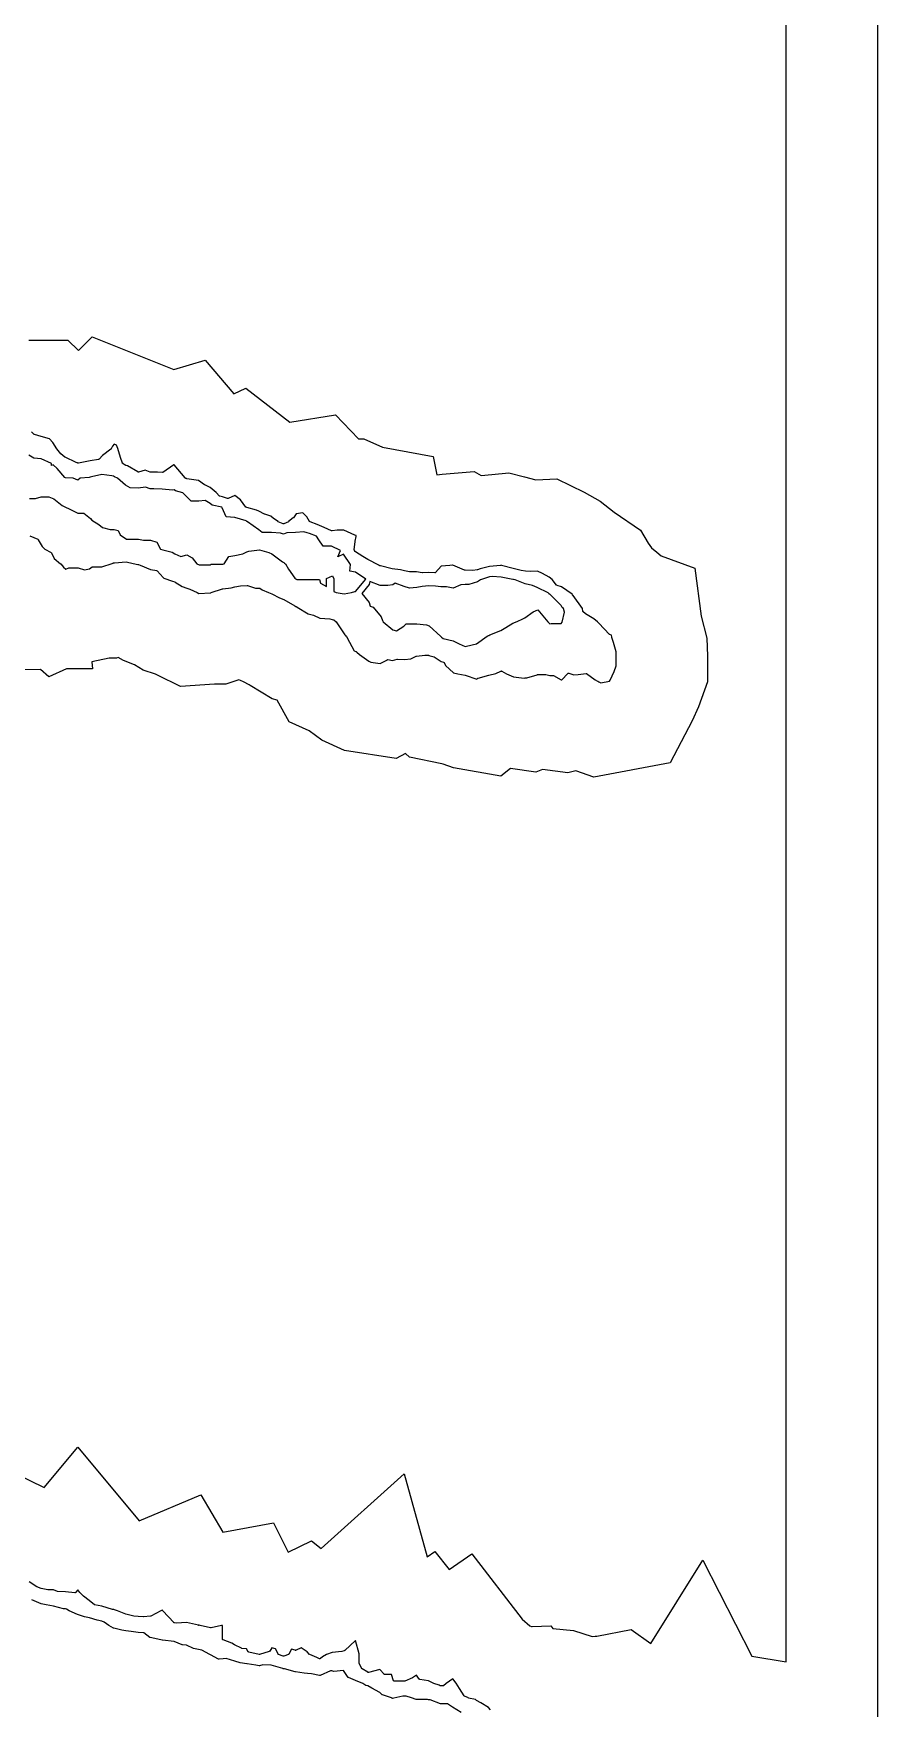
# Model space of a CAD drawing. Header units: millimetres. Extents: x 0 to 500, y 0 to 700.
# Drawn here: x 304.3 to 368.9, y 136.7 to 264.9 of the extents above; entities that cross this region are included whole.
import ezdxf

# ---------------------------------------------------------------- set-up
doc = ezdxf.new("R2010")
doc.units = ezdxf.units.MM
doc.layers.add('CORTE', color=1, linetype='Continuous')
doc.layers.add('GRABADO', color=5, linetype='Continuous')

msp = doc.modelspace()

# ---------------------------------------------------------------- linework, layer by layer
at = {"layer": 'CORTE'}
for points in [[(302.94, 154.66), (305.09, 153.63), (307.66, 156.71), (312.35, 151.08), (312.36, 151.07), (317.08, 153.06), (318.76, 150.2), (322.64, 150.91), (323.77, 148.66), (325.54, 149.53), (326.3, 148.96), (332.65, 154.67), (334.41, 148.32), (334.99, 148.72), (336.09, 147.34), (337.83, 148.55), (341.68, 143.55), (342.26, 143.04), (342.38, 142.97), (342.43, 142.97), (343.87, 143.03), (344.03, 142.82), (345.61, 142.67), (347.04, 142.21), (347.27, 142.24), (347.38, 142.23), (350.01, 142.76), (351.51, 141.67), (355.5, 148.06), (359.26, 140.71), (361.87, 140.27), (361.87, 155.97), (361.87, 156.58), (361.87, 158.41), (361.87, 159.01), (361.87, 159.61), (361.87, 160.17), (361.87, 160.66), (361.87, 161.25), (361.87, 161.9), (361.87, 162.57), (361.87, 163.19), (361.87, 163.85), (361.87, 164.43), (361.87, 165), (361.87, 165.7), (361.87, 166.35), (361.87, 167.03), (361.87, 167.65), (361.87, 168.31), (361.87, 168.97), (361.87, 169.93), (361.87, 170.2), (361.87, 170.93), (361.87, 171.6), (361.87, 172.29), (361.87, 172.97), (361.87, 173.66), (361.87, 174.36), (361.87, 175.06), (361.87, 175.76), (361.87, 176.47), (361.87, 177.19), (361.87, 180.4), (361.87, 181.13), (361.87, 181.87), (361.87, 182.42), (361.87, 183.26), (361.87, 183.91), (361.87, 185.73), (361.87, 188.2), (361.87, 188.56), (361.87, 189.58), (361.87, 190.61), (361.87, 246.42), (361.87, 247.29), (361.87, 248.43), (361.87, 300.61)], [(368.87, 300.15), (368.87, 245.06), (368.87, 244.09), (368.87, 243.35), (368.87, 185.19), (368.87, 184.31), (368.87, 183.46), (368.87, 183.15), (368.87, 183.15), (368.87, 181.06), (368.87, 179.52), (368.87, 178.97), (368.87, 178.26), (368.87, 177.79), (368.87, 177.17), (368.87, 176.55), (368.87, 175.8), (368.87, 175.8), (368.87, 173.83), (368.87, 173.23), (368.87, 172.63), (368.87, 172.03), (368.87, 171.44), (368.87, 170.85), (368.87, 170.26), (368.87, 169.68), (368.87, 169.11), (368.87, 168.53), (368.87, 167.92), (368.87, 167.69), (368.87, 166.87), (368.87, 166.31), (368.87, 165.76), (368.87, 165.24), (368.87, 164.66), (368.87, 164.11), (368.87, 163.52), (368.87, 163.03), (368.87, 162.54), (368.87, 161.99), (368.87, 161.46), (368.87, 160.9), (368.87, 160.35), (368.87, 159.85), (368.87, 159.43), (368.87, 158.95), (368.87, 158.45), (368.87, 157.94), (368.87, 156.4), (368.87, 155.88), (368.87, 127.81)], [(303.91, 241.44), (306.89, 241.44), (307.72, 240.65), (308.77, 241.7), (315, 239.2), (317.4, 239.92), (319.61, 237.34), (320.52, 237.79), (323.89, 235.17), (327.38, 235.73), (329.14, 233.91), (329.55, 233.91), (330.99, 233.25), (334.85, 232.55), (335.14, 231.15), (335.56, 231.19), (338.01, 231.41), (338.53, 231.1), (339.35, 231.18), (340.66, 231.3), (341.85, 230.99), (342.71, 230.77), (342.72, 230.77), (344.33, 230.83), (346.42, 229.81), (347.65, 229.14), (348.71, 228.28), (350.74, 226.91), (351.32, 225.91), (351.57, 225.56), (351.97, 225.22), (352.32, 224.93), (354.89, 223.99), (355.38, 220.33), (355.82, 218.65), (355.87, 217.27), (355.87, 215.29), (355.18, 213.38), (354.68, 212.31), (353.01, 209.09), (347.16, 208.01), (345.77, 208.49), (345.18, 208.32), (343.23, 208.59), (342.73, 208.39), (340.79, 208.65), (340.04, 208.07), (336.42, 208.72), (335.62, 209), (335.52, 209.01), (333.05, 209.53), (332.75, 209.82), (332.03, 209.44), (328.08, 210.03), (326.34, 210.83), (325.37, 211.55), (323.83, 212.24), (322.91, 213.9), (322.53, 214), (320.85, 215.01), (320.77, 215.06), (320.34, 215.3), (320.11, 215.4), (319.99, 215.46), (318.99, 215.13), (318.12, 215.12), (315.53, 214.94), (313.76, 215.82), (313.6, 215.89), (312.66, 216.19), (311.99, 216.61), (311.15, 216.92), (310.76, 217.16), (310.62, 217.12), (310.06, 217.11), (308.74, 216.83), (308.79, 216.3), (306.81, 216.28), (305.45, 215.67), (304.81, 216.25), (301.26, 216.19)], [(303.97, 229.33), (304.43, 229.33), (304.87, 229.46), (305.44, 229.46), (305.84, 229.3), (306.47, 228.79), (306.68, 228.7), (306.76, 228.65), (306.96, 228.56), (307.67, 228.22), (308.12, 228.22), (308.64, 227.8), (308.74, 227.68), (309.28, 227.35), (309.55, 227.1), (310.13, 226.96), (310.45, 226.96), (310.74, 226.87), (310.91, 226.56), (311.39, 226.22), (312.3, 226.22), (312.68, 226.13), (313.23, 226.13), (313.7, 225.98), (313.99, 225.46), (314.16, 225.4), (314.89, 225.22), (315.1, 225.09), (315.56, 224.89), (316, 225.02), (316.41, 224.78), (316.77, 224.34), (316.94, 224.26), (317.77, 224.26), (317.82, 224.25), (317.86, 224.3), (318.76, 224.3), (318.87, 224.34), (319.21, 224.88), (319.68, 224.98), (320.3, 225.1), (320.6, 225.24), (320.76, 225.29), (321.56, 225.39), (322.28, 225.2), (322.52, 225.09), (323.33, 224.48), (323.44, 224.43), (323.49, 224.39), (323.57, 224.34), (323.8, 223.93), (324.28, 223.23), (324.35, 223.19), (324.37, 223.16), (324.43, 223.14), (326.15, 223.14), (326.25, 222.86), (326.71, 222.59), (326.71, 223.22), (327.15, 223.4), (327.25, 223.19), (327.25, 222.2), (327.45, 222.13), (328.04, 222.03), (328.62, 222.13), (328.62, 222.13), (328.87, 222.21), (328.92, 222.22), (329.7, 223.16), (328.93, 223.68), (328.49, 223.76), (328.54, 224.27), (328.01, 225.08), (327.57, 224.86), (327.78, 225.36), (327.09, 225.67), (326.43, 225.67), (326.12, 226.17), (325.92, 226.45), (325.4, 226.64), (325.23, 226.71), (324.97, 226.77), (324.33, 226.74), (323.65, 226.71), (323.41, 226.6), (323.17, 226.69), (322.48, 226.73), (321.77, 226.73), (321.51, 226.94), (320.65, 227.55), (320.62, 227.57), (320.59, 227.58), (320.54, 227.61), (319.68, 227.87), (319.03, 227.92), (318.71, 228.62), (318.68, 228.66), (317.94, 228.81), (317.8, 228.96), (317.4, 229.18), (316.92, 229.13), (316.35, 229.13), (315.94, 229.54), (315.7, 229.77), (315.15, 229.91), (315.05, 229.99), (314.91, 229.96), (314.13, 230.04), (313.47, 230.08), (313.2, 230.08), (312.85, 230.2), (312.29, 230.11), (311.67, 230.16), (311.32, 230.35), (310.7, 230.89), (310.48, 230.98), (310.4, 231.04), (310.27, 231.06), (309.51, 231.16), (308.7, 231), (308.61, 230.97), (308.54, 230.95), (307.85, 230.88), (307.67, 230.74), (307.31, 230.88), (306.73, 230.91), (306.68, 230.94), (306.08, 231.62), (305.78, 231.9), (305.65, 231.87), (305.65, 232.02), (304.86, 232.36), (304.29, 232.42), (303.92, 232.64)], [(337.01, 136.4), (336.33, 136.81), (335.97, 137.05), (335.44, 137.05), (335.44, 137.05), (335.43, 137.05), (335.43, 137.05), (335.42, 137.06), (334.62, 137.37), (334.51, 137.38), (334.43, 137.39), (333.59, 137.39), (333.59, 137.39), (333.58, 137.39), (333.57, 137.4), (333.21, 137.51), (333.21, 137.51), (332.79, 137.66), (332.67, 137.65), (332.67, 137.65), (332.55, 137.65), (331.84, 137.5), (331.76, 137.48), (331.75, 137.48), (331.74, 137.48), (331.73, 137.48), (331.73, 137.48), (331.72, 137.49), (331.71, 137.49), (331.67, 137.51), (330.99, 137.75), (330.98, 137.75), (330.97, 137.75), (330.97, 137.75), (330.97, 137.76), (330.77, 137.93), (330.17, 138.25), (330.16, 138.25), (329.86, 138.44), (329.74, 138.46), (329.74, 138.46), (329.73, 138.46), (329.73, 138.47), (329.72, 138.47), (329.47, 138.62), (328.93, 138.85), (328.38, 139.07), (328.38, 139.07), (328.37, 139.07), (328.36, 139.08), (328.35, 139.09), (328.35, 139.09), (328, 139.61), (327.27, 139.54), (327.27, 139.54), (327.26, 139.54), (327.25, 139.54), (327.25, 139.54), (327.1, 139.59), (327.01, 139.59), (326.21, 139.23), (326.21, 139.23), (326.2, 139.23), (326.19, 139.23), (326.19, 139.23), (326.18, 139.23), (326.17, 139.23), (326.17, 139.23), (325.54, 139.37), (325.25, 139.38), (325.25, 139.38), (324.98, 139.41), (324.98, 139.41), (324.32, 139.5), (324.31, 139.5), (323.48, 139.73), (323.48, 139.73), (323.47, 139.73), (323.43, 139.75), (323.42, 139.75), (323.42, 139.75), (323.41, 139.75), (323.4, 139.75), (323.4, 139.75), (323.39, 139.75), (323.38, 139.75), (323.35, 139.77), (322.47, 140.01), (321.82, 140.04), (321.57, 139.98), (321.56, 139.98), (321.55, 139.98), (321.54, 139.98), (321.3, 140.02), (320.62, 140.12), (320.61, 140.12), (320.09, 140.21), (320.09, 140.21), (319.68, 140.32), (319.68, 140.32), (319.02, 140.53), (318.78, 140.5), (318.47, 140.47), (318.46, 140.47), (318.46, 140.47), (318.45, 140.47), (318.44, 140.47), (318.44, 140.47), (318.43, 140.47), (317.81, 140.82), (317.81, 140.82), (317.76, 140.85), (317.16, 141.16), (316.9, 141.23), (316.52, 141.3), (316.52, 141.3), (316.51, 141.3), (315.97, 141.55), (315.68, 141.58), (315.67, 141.58), (315.66, 141.58), (315.66, 141.58), (315.05, 141.83), (314.15, 141.93), (314.13, 141.93), (314.13, 141.93), (314.11, 141.93), (314.02, 141.95), (314.02, 141.95), (313.19, 142.14), (313.19, 142.14), (313.18, 142.14), (313.18, 142.14), (313.17, 142.15), (312.71, 142.49), (312.28, 142.53), (311.75, 142.59), (311.35, 142.65), (311.04, 142.69), (311.04, 142.69), (310.42, 142.85), (310.41, 142.85), (310.4, 142.86), (310.03, 143.07), (310.03, 143.07), (309.68, 143.31), (309.49, 143.38), (309.15, 143.47), (309.15, 143.47), (308.57, 143.65), (308.18, 143.71), (308.17, 143.71), (308.17, 143.71), (307.63, 143.89), (307.63, 143.9), (307, 144.18), (307, 144.18), (307, 144.18), (306.81, 144.31), (306.72, 144.33), (306.59, 144.34), (306.58, 144.34), (306.58, 144.34), (305.79, 144.54), (305.24, 144.63), (304.86, 144.71), (304.86, 144.71), (304.85, 144.72), (304.14, 145.02)]]:
    msp.add_lwpolyline(points, dxfattribs=at)
msp.add_lwpolyline([(337.84, 218.12), (338.19, 218.21), (339, 218.79), (339.09, 218.85), (339.13, 218.85), (339.2, 218.89), (340.05, 219.23), (340.42, 219.45), (340.97, 219.78), (341.28, 219.91), (341.72, 220.12), (341.89, 220.2), (342.52, 220.65), (342.88, 220.8), (343.64, 219.89), (343.73, 219.78), (343.79, 219.74), (343.89, 219.77), (344.67, 219.77), (344.73, 219.87), (344.91, 220.62), (344.85, 220.91), (344.73, 221), (344.65, 221.15), (343.8, 222), (343.75, 222.01), (343.73, 222.04), (343.66, 222.1), (342.83, 222.52), (342.47, 222.66), (341.91, 222.81), (341.14, 223.1), (341.01, 223.12), (340.99, 223.12), (340.97, 223.13), (340.07, 223.3), (339.37, 223.35), (339.17, 223.33), (339.01, 223.29), (338.48, 223.11), (338.26, 222.95), (337.59, 222.76), (337.31, 222.76), (336.99, 222.71), (336.38, 222.46), (335.87, 222.57), (335.44, 222.57), (335.04, 222.62), (334.52, 222.65), (334.02, 222.59), (333.6, 222.52), (333.06, 222.47), (332.64, 222.59), (331.95, 222.85), (331.77, 222.73), (331.38, 222.66), (330.8, 222.66), (330.02, 222.97), (329.96, 222.74), (329.39, 222.06), (329.96, 221.38), (330.03, 221.1), (330.26, 221.01), (330.88, 220.27), (330.99, 220), (331.04, 219.88), (331.78, 219.29), (332.05, 219.19), (332.62, 219.57), (332.79, 219.73), (333.6, 219.73), (334.34, 219.67), (334.56, 219.59), (335.44, 218.78), (335.48, 218.74), (335.5, 218.71), (335.63, 218.62), (336.4, 218.43), (336.85, 218.21), (337.31, 217.99), (337.84, 218.12)], close=True, dxfattribs=at)
at = {"layer": 'GRABADO'}
for points in [[(368.87, 300.61), (368.87, 248.43), (368.87, 247.29), (368.87, 246.42), (368.87, 190.61), (368.87, 189.58), (368.87, 188.56), (368.87, 188.2), (368.87, 188.2), (368.87, 188.2), (368.87, 185.73), (368.87, 183.91), (368.87, 183.26), (368.87, 182.42), (368.87, 181.87), (368.87, 181.13), (368.87, 180.4), (368.87, 179.51), (368.87, 179.51), (368.87, 177.19), (368.87, 176.47), (368.87, 175.76), (368.87, 175.06), (368.87, 174.36), (368.87, 173.66), (368.87, 172.97), (368.87, 172.29), (368.87, 171.6), (368.87, 170.93), (368.87, 170.2), (368.87, 169.93), (368.87, 168.97), (368.87, 168.31), (368.87, 167.65), (368.87, 167.03), (368.87, 166.35), (368.87, 165.7), (368.87, 165), (368.87, 164.43), (368.87, 163.85), (368.87, 163.19), (368.87, 162.57), (368.87, 161.9), (368.87, 161.25), (368.87, 160.66), (368.87, 160.17), (368.87, 159.61), (368.87, 159.01), (368.87, 158.41), (368.87, 156.58), (368.87, 155.97), (368.87, 128.9)], [(303.99, 226.48), (304.6, 226.21), (304.61, 226.21), (304.61, 226.2), (304.62, 226.2), (304.63, 226.19), (304.64, 226.18), (304.94, 225.66), (305.13, 225.46), (305.62, 225.19), (305.62, 225.19), (305.63, 225.19), (305.64, 225.18), (305.64, 225.17), (305.64, 225.17), (305.86, 224.75), (306.35, 224.34), (306.36, 224.33), (306.57, 224.08), (306.74, 223.92), (306.97, 224.02), (306.98, 224.03), (307, 224.03), (307.66, 224.03), (307.68, 224.03), (308.17, 223.87), (308.55, 223.95), (308.75, 224.09), (308.76, 224.09), (308.77, 224.1), (308.77, 224.1), (308.78, 224.1), (308.79, 224.1), (308.79, 224.1), (309.5, 224.1), (310.3, 224.35), (310.35, 224.39), (310.36, 224.39), (310.36, 224.4), (310.37, 224.4), (310.38, 224.4), (310.39, 224.41), (310.39, 224.41), (310.44, 224.41), (310.44, 224.41), (310.45, 224.4), (310.46, 224.4), (310.47, 224.4), (311.36, 224.48), (311.36, 224.48), (311.37, 224.48), (311.37, 224.48), (311.89, 224.36), (312.25, 224.29), (312.25, 224.29), (312.31, 224.28), (312.31, 224.28), (312.32, 224.28), (312.43, 224.22), (313.23, 223.89), (313.7, 223.81), (313.7, 223.81), (313.71, 223.81), (313.72, 223.8), (313.72, 223.8), (313.73, 223.8), (313.74, 223.79), (313.74, 223.79), (314.19, 223.28), (314.25, 223.24), (314.9, 223.01), (315.09, 222.94), (315.1, 222.93), (315.11, 222.93), (315.64, 222.59), (316.02, 222.47), (316.02, 222.47), (316.24, 222.39), (316.79, 222.13), (316.93, 222.06), (317.83, 222.12), (317.83, 222.12), (317.84, 222.12), (317.86, 222.13), (317.87, 222.13), (317.87, 222.13), (318.75, 222.41), (318.76, 222.41), (318.76, 222.41), (319.39, 222.49), (319.68, 222.58), (319.69, 222.58), (320.11, 222.64), (320.11, 222.64), (320.62, 222.67), (320.63, 222.67), (320.64, 222.67), (321.27, 222.48), (321.56, 222.48), (321.57, 222.48), (321.58, 222.48), (321.59, 222.47), (321.59, 222.47), (321.77, 222.35), (322.27, 222.13), (322.51, 222.04), (322.51, 222.04), (323.1, 221.73), (323.43, 221.59), (323.44, 221.59), (324.28, 221.11), (324.28, 221.11), (324.36, 221.07), (324.38, 221.07), (324.38, 221.06), (324.39, 221.06), (324.39, 221.06), (324.4, 221.06), (324.4, 221.05), (324.41, 221.05), (324.45, 221.01), (325.29, 220.51), (325.69, 220.4), (325.7, 220.4), (326.2, 220.17), (326.95, 220.12), (326.95, 220.12), (326.96, 220.11), (327.12, 220.06), (327.24, 220.05), (327.24, 220.05), (327.25, 220.05), (327.26, 220.04), (327.27, 220.04), (327.27, 220.04), (327.44, 219.9), (327.45, 219.89), (327.45, 219.88), (328.09, 218.89), (328.14, 218.84), (328.21, 218.78), (328.21, 218.77), (328.21, 218.77), (328.22, 218.76), (328.45, 218.34), (328.82, 217.67), (328.94, 217.62), (328.95, 217.62), (328.96, 217.61), (329.01, 217.56), (329.23, 217.4), (329.23, 217.4), (329.93, 216.89), (330.1, 216.81), (330.8, 216.7), (331.36, 216.99), (331.36, 216.99), (331.36, 217), (331.37, 217), (331.38, 217), (331.39, 217), (331.4, 217), (331.74, 216.94), (332.11, 217.04), (332.11, 217.04), (332.12, 217.04), (332.13, 217.04), (332.67, 217.01), (333.16, 217.07), (333.57, 217.25), (333.57, 217.25), (333.58, 217.25), (334.23, 217.35), (334.24, 217.35), (334.24, 217.35), (334.53, 217.33), (334.54, 217.32), (334.93, 217.21), (334.94, 217.21), (334.95, 217.21), (335.48, 216.86), (335.66, 216.8), (335.67, 216.8), (335.68, 216.8), (335.68, 216.79), (335.69, 216.79), (335.69, 216.78), (335.7, 216.78), (335.7, 216.77), (335.8, 216.55), (336.41, 215.98), (336.76, 215.91), (337.31, 215.82), (337.31, 215.82), (337.32, 215.82), (338.2, 215.51), (338.21, 215.51), (338.28, 215.57), (338.29, 215.58), (338.3, 215.58), (338.31, 215.58), (339.13, 215.8), (339.65, 215.94), (340.05, 216.12), (340.06, 216.12), (340.07, 216.13), (340.08, 216.13), (340.08, 216.13), (340.1, 216.12), (340.11, 216.12), (340.11, 216.12), (340.48, 215.9), (341.02, 215.68), (341.83, 215.57), (341.91, 215.6), (341.92, 215.6), (341.92, 215.61), (341.93, 215.61), (342.04, 215.61), (342.83, 215.84), (342.84, 215.85), (342.85, 215.85), (343.47, 215.85), (343.47, 215.85), (343.48, 215.85), (343.79, 215.77), (344.04, 215.77), (344.05, 215.77), (344.05, 215.77), (344.07, 215.77), (344.66, 215.46), (344.71, 215.46), (344.71, 215.46), (345.17, 215.94), (345.18, 215.94), (345.19, 215.95), (345.2, 215.95), (345.21, 215.96), (345.22, 215.96), (345.22, 215.96), (345.23, 215.96), (345.24, 215.96), (345.24, 215.96), (345.64, 215.84), (345.96, 215.87), (346.56, 215.94), (346.56, 215.94), (346.57, 215.94), (346.57, 215.94), (346.58, 215.94), (346.59, 215.94), (346.6, 215.94), (346.6, 215.93), (346.61, 215.93), (347.26, 215.46), (347.45, 215.36), (347.45, 215.35), (347.46, 215.35), (347.53, 215.29), (347.7, 215.23), (348.37, 215.35), (348.4, 215.42), (348.72, 216.09), (348.87, 216.52), (348.87, 217.14), (348.86, 217.6), (348.67, 218.31), (348.53, 218.7), (348.53, 218.71), (348.51, 218.87), (348.39, 218.91), (348.39, 218.91), (348.38, 218.92), (348.37, 218.92), (348.36, 218.92), (347.54, 219.79), (347.49, 219.85), (347.44, 219.88), (347.15, 220.13), (346.52, 220.51), (346.52, 220.51), (346.33, 220.67), (346.33, 220.67), (346.32, 220.68), (346.32, 220.69), (346.31, 220.7), (346.31, 220.71), (346.28, 220.92), (345.58, 221.9), (345.53, 221.94), (345.53, 221.95), (345.52, 221.96), (345.49, 222.01), (344.68, 222.56), (344.34, 222.68), (344.33, 222.69), (344.32, 222.69), (344.32, 222.7), (344.31, 222.7), (343.96, 223.12), (343.74, 223.3), (343.22, 223.58), (342.84, 223.77), (342.32, 223.75), (342.31, 223.75), (341.93, 223.78), (341.93, 223.78), (341.6, 223.83), (341.6, 223.83), (340.99, 223.98), (340.1, 224.21), (340.1, 224.21), (340.08, 224.22), (340.01, 224.21), (339.17, 224.13), (338.47, 223.94), (338.25, 223.86), (338.24, 223.86), (338.24, 223.86), (337.9, 223.81), (337.9, 223.81), (337.89, 223.81), (337.3, 223.84), (337.29, 223.84), (337.28, 223.84), (337.27, 223.84), (336.37, 224.22), (336.36, 224.22), (336.36, 224.22), (336.35, 224.23), (336.15, 224.21), (335.48, 224.16), (335.05, 223.67), (335.04, 223.66), (335.02, 223.65), (335.01, 223.65), (335, 223.64), (334.99, 223.64), (334.52, 223.66), (334.04, 223.63), (334.03, 223.63), (334.02, 223.63), (334.02, 223.63), (333.59, 223.73), (333.07, 223.73), (333.06, 223.73), (332.66, 223.8), (332.66, 223.8), (332.36, 223.86), (331.73, 223.96), (330.84, 224.17), (330.81, 224.17), (330.78, 224.18), (330.77, 224.18), (330.77, 224.18), (330.76, 224.18), (330.75, 224.19), (330.74, 224.19), (330.71, 224.22), (329.85, 224.65), (329.85, 224.65), (329.48, 224.89), (328.92, 225.25), (328.91, 225.26), (328.91, 225.26), (328.9, 225.27), (328.84, 225.35), (328.83, 225.36), (328.83, 225.38), (328.82, 225.39), (328.82, 225.4), (328.89, 226.05), (328.89, 226.06), (328.96, 226.43), (328.96, 226.5), (328.96, 226.51), (328.95, 226.51), (328.95, 226.51), (328.87, 226.52), (328.86, 226.52), (328.02, 226.91), (327.52, 226.91), (327.12, 226.85), (327.11, 226.85), (327.11, 226.85), (327.1, 226.85), (327.09, 226.85), (327.08, 226.85), (327.08, 226.86), (326.53, 227.1), (326.15, 227.27), (325.98, 227.34), (325.44, 227.55), (325.43, 227.55), (325.42, 227.56), (325.41, 227.56), (325.41, 227.57), (325.41, 227.57), (325.4, 227.58), (325.2, 227.93), (324.89, 228.24), (324.37, 228.16), (324.16, 227.85), (324.15, 227.85), (324.15, 227.84), (323.79, 227.56), (323.78, 227.55), (323.43, 227.4), (323.43, 227.4), (323.42, 227.4), (323.41, 227.4), (323.39, 227.4), (323.38, 227.4), (323.38, 227.4), (323, 227.55), (323, 227.56), (322.99, 227.56), (322.64, 227.81), (322.44, 227.98), (321.98, 228.12), (321.97, 228.12), (321.96, 228.13), (321.52, 228.35), (321.34, 228.43), (320.6, 228.63), (320.6, 228.63), (320.59, 228.63), (320.59, 228.64), (320.54, 228.67), (320.53, 228.67), (320.52, 228.68), (320.12, 229.24), (319.69, 229.57), (319.18, 229.32), (319.17, 229.32), (319.15, 229.32), (319.14, 229.32), (319.13, 229.32), (319.12, 229.32), (318.75, 229.46), (318.53, 229.51), (318.52, 229.51), (318.52, 229.51), (318.51, 229.51), (318.5, 229.52), (318.5, 229.52), (318.25, 229.79), (317.8, 230.17), (317.38, 230.37), (317.37, 230.37), (316.89, 230.7), (316.02, 230.84), (316.01, 230.84), (315.98, 230.85), (315.95, 230.85), (315.94, 230.86), (315.93, 230.86), (315.92, 230.87), (315.89, 230.9), (315.88, 230.9), (315.88, 230.91), (315.04, 231.91), (315.02, 231.9), (314.18, 231.33), (314.17, 231.32), (314.17, 231.32), (314.16, 231.32), (314.14, 231.32), (313.76, 231.34), (313.21, 231.34), (313.21, 231.34), (313.2, 231.34), (313.19, 231.34), (312.81, 231.5), (312.3, 231.36), (312.3, 231.36), (312.29, 231.36), (312.29, 231.36), (312.28, 231.36), (312.27, 231.36), (312.26, 231.37), (312.26, 231.37), (312.25, 231.37), (311.47, 231.83), (311.34, 231.86), (311.34, 231.86), (311.25, 231.9), (311.24, 231.9), (311.24, 231.9), (311.1, 232.01), (311.1, 232.01), (311.09, 232.02), (311.09, 232.02), (311.08, 232.03), (311.08, 232.04), (310.93, 232.48), (310.93, 232.48), (310.72, 233.15), (310.62, 233.42), (310.45, 233.48), (310.32, 233.35), (310.22, 233.14), (310.21, 233.13), (310.21, 233.13), (310.21, 233.12), (310.2, 233.12), (309.56, 232.63), (309.29, 232.34), (309.28, 232.33), (309.27, 232.32), (309.26, 232.32), (309.25, 232.32), (308.6, 232.21), (307.71, 232.04), (307.7, 232.04), (307.69, 232.03), (307.68, 232.04), (307.64, 232.04), (307.64, 232.04), (307.63, 232.05), (307.62, 232.05), (307.54, 232.1), (306.7, 232.49), (306.69, 232.5), (306.68, 232.5), (306.37, 232.74), (306.37, 232.75), (306.36, 232.75), (306.05, 233.13), (306.05, 233.13), (305.74, 233.63), (305.49, 233.89), (304.86, 234.07), (304.35, 234.22), (304.34, 234.22), (304.33, 234.22), (304.33, 234.23), (304.32, 234.23), (304.32, 234.23), (304.11, 234.44)], [(339.24, 136.6), (339.1, 136.77), (338.51, 137.13), (338.19, 137.31), (338.18, 137.31), (338.18, 137.31), (338.09, 137.39), (337.57, 137.5), (337.56, 137.51), (337.56, 137.51), (337.26, 137.65), (337.26, 137.65), (337.25, 137.66), (337.25, 137.66), (337.24, 137.67), (337.24, 137.67), (336.88, 138.23), (336.61, 138.65), (336.36, 138.98), (335.86, 138.63), (335.64, 138.45), (335.64, 138.45), (335.64, 138.44), (335.63, 138.44), (335.61, 138.44), (335.6, 138.43), (335.6, 138.43), (335.44, 138.43), (335.44, 138.43), (335.43, 138.44), (335.43, 138.44), (335.42, 138.44), (335.41, 138.44), (335.41, 138.44), (335.32, 138.5), (334.92, 138.62), (334.91, 138.62), (334.91, 138.62), (334.5, 138.81), (333.84, 138.93), (333.83, 138.93), (333.83, 138.93), (333.82, 138.94), (333.81, 138.95), (333.8, 138.95), (333.8, 138.96), (333.58, 139.26), (333.28, 139.05), (333.27, 139.05), (332.7, 138.79), (332.69, 138.79), (332.68, 138.79), (332.68, 138.79), (332.67, 138.79), (331.88, 138.79), (331.88, 138.79), (331.87, 138.79), (331.86, 138.79), (331.86, 138.79), (331.85, 138.8), (331.84, 138.8), (331.84, 138.81), (331.83, 138.81), (331.82, 138.83), (331.68, 139.31), (331.16, 139.31), (331.16, 139.31), (331.15, 139.31), (331.14, 139.31), (331.13, 139.31), (331.13, 139.32), (331.12, 139.32), (331.12, 139.32), (331.11, 139.33), (330.77, 139.68), (329.91, 139.47), (329.9, 139.47), (329.89, 139.47), (329.89, 139.47), (329.88, 139.47), (329.87, 139.47), (329.86, 139.47), (329.85, 139.48), (329.43, 139.74), (329.42, 139.74), (329.42, 139.75), (329.41, 139.75), (329.41, 139.76), (329.21, 140.15), (329.21, 140.15), (329.21, 140.16), (329.21, 140.17), (329.21, 140.18), (329.21, 140.9), (328.93, 141.9), (328.09, 141.14), (328.08, 141.14), (328.07, 141.14), (328.07, 141.13), (328.06, 141.13), (327.87, 141.06), (327.86, 141.06), (327.86, 141.06), (327.13, 141), (326.7, 140.84), (326.38, 140.66), (326.23, 140.52), (326.23, 140.52), (326.22, 140.52), (326.22, 140.51), (326.21, 140.51), (326.2, 140.51), (326.2, 140.51), (326.19, 140.51), (326.18, 140.51), (326.17, 140.51), (326.17, 140.51), (326.16, 140.51), (326.15, 140.51), (325.95, 140.6), (325.42, 140.84), (325.41, 140.85), (325.41, 140.85), (325.4, 140.85), (325.21, 141.03), (324.77, 141.36), (324.37, 141.16), (324.36, 141.16), (324.34, 141.15), (324.33, 141.15), (324.32, 141.15), (324.31, 141.16), (324.01, 141.25), (323.82, 140.87), (323.81, 140.87), (323.8, 140.86), (323.8, 140.85), (323.79, 140.85), (323.79, 140.85), (323.78, 140.84), (323.43, 140.7), (323.43, 140.7), (323.42, 140.7), (323.41, 140.7), (323.4, 140.7), (323.4, 140.7), (323.39, 140.7), (323.38, 140.7), (323.38, 140.7), (323.03, 140.84), (323.02, 140.85), (323.01, 140.85), (323.01, 140.85), (323, 140.86), (323, 140.86), (322.99, 140.87), (322.99, 140.88), (322.79, 141.28), (322.51, 141.36), (322.35, 141.1), (322.34, 141.1), (322.34, 141.09), (322.33, 141.09), (322.33, 141.08), (322.32, 141.08), (322.32, 141.08), (322.31, 141.07), (321.57, 140.85), (321.57, 140.85), (321.56, 140.85), (321.55, 140.85), (321.54, 140.85), (321.54, 140.85), (320.75, 141.01), (320.75, 141.01), (320.74, 141.01), (320.73, 141.01), (320.72, 141.02), (320.72, 141.03), (320.71, 141.03), (320.71, 141.03), (320.7, 141.04), (320.7, 141.04), (320.58, 141.27), (320.22, 141.31), (320.22, 141.31), (320.21, 141.31), (320.2, 141.32), (319.66, 141.58), (319.45, 141.7), (318.78, 141.95), (318.77, 141.96), (318.77, 141.96), (318.76, 141.97), (318.75, 141.98), (318.75, 141.98), (318.75, 141.99), (318.74, 141.99), (318.74, 142), (318.74, 142.01), (318.74, 142.02), (318.74, 143.07), (318.73, 143.07), (318.67, 143.06), (317.86, 142.88), (317.85, 142.88), (317.85, 142.88), (317.84, 142.88), (317.83, 142.88), (317.02, 143.06), (316.94, 143.08), (316.93, 143.08), (316.93, 143.07), (316.92, 143.07), (316.91, 143.07), (316.91, 143.08), (316.89, 143.08), (315.99, 143.28), (315.22, 143.24), (315.21, 143.24), (315.21, 143.24), (315.06, 143.26), (315.05, 143.26), (315.05, 143.26), (315.03, 143.27), (315.02, 143.27), (315.02, 143.28), (315.01, 143.28), (314.16, 144.19), (314.15, 144.2), (314.15, 144.21), (314.15, 144.21), (314.14, 144.22), (314.14, 144.23), (314.14, 144.23), (314.13, 144.22), (314.03, 144.18), (313.24, 143.78), (313.24, 143.78), (313.23, 143.78), (313.22, 143.78), (312.68, 143.71), (312.67, 143.71), (312.28, 143.75), (311.95, 143.78), (311.95, 143.78), (311.34, 143.92), (311.33, 143.93), (310.71, 144.18), (310.48, 144.26), (310.42, 144.29), (310.34, 144.29), (310.33, 144.29), (310.32, 144.29), (309.49, 144.53), (308.95, 144.64), (308.95, 144.64), (308.94, 144.64), (308.94, 144.65), (308.93, 144.65), (308.54, 144.98), (308.09, 145.3), (308.09, 145.3), (308.09, 145.31), (307.82, 145.58), (307.66, 145.78), (307.49, 145.58), (307.49, 145.57), (307.48, 145.56), (307.47, 145.56), (307.46, 145.56), (307.46, 145.55), (307.44, 145.55), (307.43, 145.55), (307.43, 145.55), (306.72, 145.64), (306.12, 145.66), (306.11, 145.66), (306.1, 145.67), (306.1, 145.67), (305.79, 145.78), (305.37, 145.8), (305.36, 145.8), (304.86, 145.9), (304.85, 145.9), (304.53, 146.02), (304.52, 146.02), (304.52, 146.02), (303.93, 146.41)]]:
    msp.add_lwpolyline(points, dxfattribs=at)

doc.saveas('drawing.dxf')
